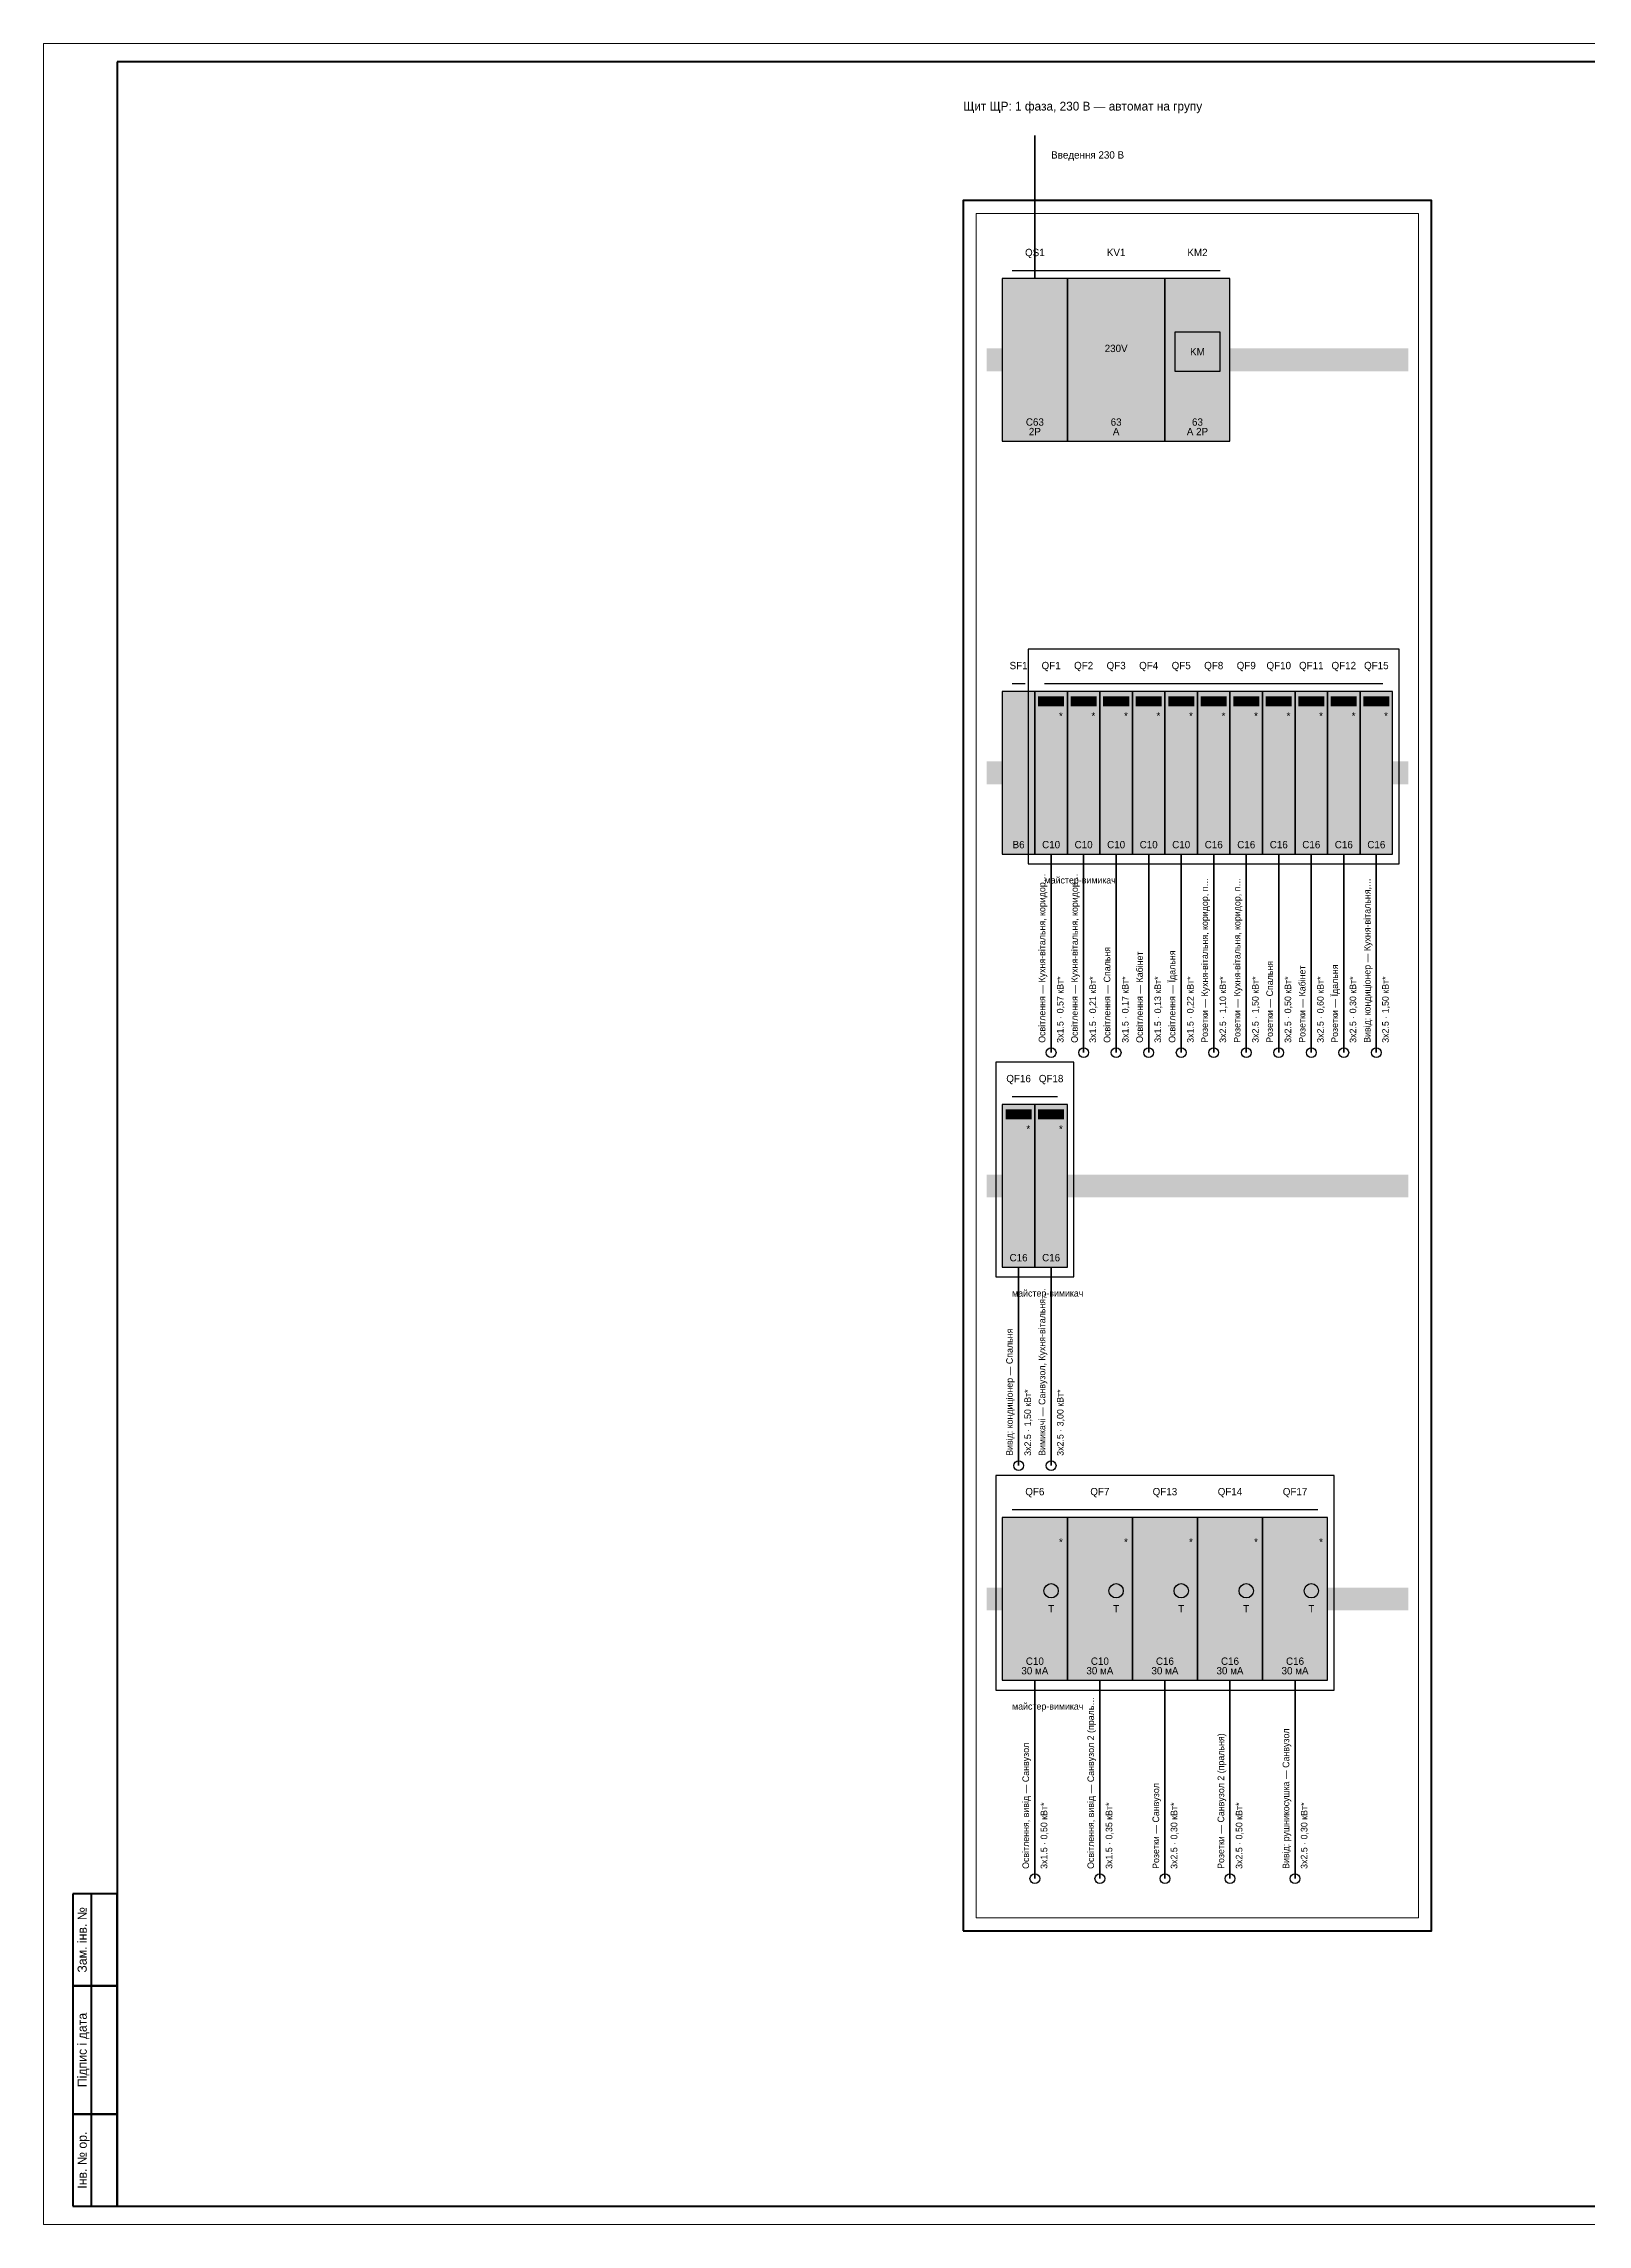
# Paper-space layout '05 Щит' of a CAD drawing. Header units: millimetres. Extents: x 0 to 841, y 0 to 594.
# Drawn here: x 0 to 420, y 0 to 594 of the extents above; entities that cross this region are included whole.
import ezdxf
from ezdxf.enums import TextEntityAlignment as Align

# ---------------------------------------------------------------- set-up
doc = ezdxf.new("R2010")
doc.units = ezdxf.units.MM
for name, color, linetype in [('A-SHEET', 7, 'Continuous'), ('E-PANEL', 7, 'Continuous'), ('E-PANEL-WIRE', 1, 'Continuous')]:
    doc.layers.add(name, color=color, linetype=linetype)
doc.styles.add('PLEX_LIGHT', font='IBMPlexSans-Light.ttf')

psp = doc.layouts.new('05 Щит')

# ---------------------------------------------------------------- hatches: boundary and pattern name
at = {"layer": 'E-PANEL', "true_color": 0xffffff}
h = psp.add_hatch(color=7, dxfattribs=at)
h.dxf.hatch_style = 1
h.paths.add_polyline_path([(261.14, 485.73), (278.85, 485.73), (278.85, 530.02), (261.14, 530.02)])
h = psp.add_hatch(color=7, dxfattribs=at)
h.dxf.hatch_style = 1
h.paths.add_polyline_path([(278.85, 485.73), (305.43, 485.73), (305.43, 530.02), (278.85, 530.02)])
h = psp.add_hatch(color=7, dxfattribs=at)
h.dxf.hatch_style = 1
h.paths.add_polyline_path([(305.43, 485.73), (323.15, 485.73), (323.15, 530.02), (305.43, 530.02)])
at = {"layer": 'E-PANEL', "true_color": 0xc8c8c8}
h = psp.add_hatch(color=7, dxfattribs=at)
h.dxf.hatch_style = 1
h.paths.add_polyline_path([(256.89, 504.77), (371.69, 504.77), (371.69, 510.98), (256.89, 510.98)])
at = {"layer": 'E-PANEL', "true_color": 0x3a3a3a}
h = psp.add_hatch(color=7, dxfattribs=at)
h.dxf.hatch_style = 1
h.paths.add_polyline_path([(263.62, 504.77), (267.52, 504.77), (267.52, 515.4), (263.62, 515.4)])
h = psp.add_hatch(color=7, dxfattribs=at)
h.dxf.hatch_style = 1
h.paths.add_polyline_path([(272.48, 504.77), (276.37, 504.77), (276.37, 515.4), (272.48, 515.4)])
at = {"layer": 'E-PANEL', "true_color": 0x1f3d2b}
h = psp.add_hatch(color=7, dxfattribs=at)
h.dxf.hatch_style = 1
h.paths.add_polyline_path([(281.51, 506.55), (302.77, 506.55), (302.77, 515.4), (281.51, 515.4)])
at = {"layer": 'E-PANEL', "true_color": 0xffffff}
h = psp.add_hatch(color=7, dxfattribs=at)
h.dxf.hatch_style = 1
h.paths.add_polyline_path([(261.14, 373.22), (270, 373.22), (270, 417.52), (261.14, 417.52)])
h = psp.add_hatch(color=7, dxfattribs=at)
h.dxf.hatch_style = 1
h.paths.add_polyline_path([(270, 373.22), (278.85, 373.22), (278.85, 417.52), (270, 417.52)])
at = {"layer": 'E-PANEL', "true_color": 0xf28e2b}
h = psp.add_hatch(color=7, dxfattribs=at)
h.dxf.hatch_style = 1
h.paths.add_polyline_path([(270.88, 413.53), (277.97, 413.53), (277.97, 416.19), (270.88, 416.19)])
at = {"layer": 'E-PANEL', "true_color": 0xffffff}
h = psp.add_hatch(color=7, dxfattribs=at)
h.dxf.hatch_style = 1
h.paths.add_polyline_path([(278.85, 373.22), (287.71, 373.22), (287.71, 417.52), (278.85, 417.52)])
at = {"layer": 'E-PANEL', "true_color": 0xd4a72c}
h = psp.add_hatch(color=7, dxfattribs=at)
h.dxf.hatch_style = 1
h.paths.add_polyline_path([(279.74, 413.53), (286.83, 413.53), (286.83, 416.19), (279.74, 416.19)])
at = {"layer": 'E-PANEL', "true_color": 0xffffff}
h = psp.add_hatch(color=7, dxfattribs=at)
h.dxf.hatch_style = 1
h.paths.add_polyline_path([(287.71, 373.22), (296.57, 373.22), (296.57, 417.52), (287.71, 417.52)])
at = {"layer": 'E-PANEL', "true_color": 0xc9845c}
h = psp.add_hatch(color=7, dxfattribs=at)
h.dxf.hatch_style = 1
h.paths.add_polyline_path([(288.6, 413.53), (295.69, 413.53), (295.69, 416.19), (288.6, 416.19)])
at = {"layer": 'E-PANEL', "true_color": 0xffffff}
h = psp.add_hatch(color=7, dxfattribs=at)
h.dxf.hatch_style = 1
h.paths.add_polyline_path([(296.57, 373.22), (305.43, 373.22), (305.43, 417.52), (296.57, 417.52)])
at = {"layer": 'E-PANEL', "true_color": 0xa6761d}
h = psp.add_hatch(color=7, dxfattribs=at)
h.dxf.hatch_style = 1
h.paths.add_polyline_path([(297.46, 413.53), (304.55, 413.53), (304.55, 416.19), (297.46, 416.19)])
at = {"layer": 'E-PANEL', "true_color": 0xffffff}
h = psp.add_hatch(color=7, dxfattribs=at)
h.dxf.hatch_style = 1
h.paths.add_polyline_path([(305.43, 373.22), (314.29, 373.22), (314.29, 417.52), (305.43, 417.52)])
at = {"layer": 'E-PANEL', "true_color": 0x9c755f}
h = psp.add_hatch(color=7, dxfattribs=at)
h.dxf.hatch_style = 1
h.paths.add_polyline_path([(306.32, 413.53), (313.4, 413.53), (313.4, 416.19), (306.32, 416.19)])
at = {"layer": 'E-PANEL', "true_color": 0xffffff}
h = psp.add_hatch(color=7, dxfattribs=at)
h.dxf.hatch_style = 1
h.paths.add_polyline_path([(314.29, 373.22), (323.15, 373.22), (323.15, 417.52), (314.29, 417.52)])
at = {"layer": 'E-PANEL', "true_color": 0x4e79a7}
h = psp.add_hatch(color=7, dxfattribs=at)
h.dxf.hatch_style = 1
h.paths.add_polyline_path([(315.18, 413.53), (322.26, 413.53), (322.26, 416.19), (315.18, 416.19)])
at = {"layer": 'E-PANEL', "true_color": 0xffffff}
h = psp.add_hatch(color=7, dxfattribs=at)
h.dxf.hatch_style = 1
h.paths.add_polyline_path([(323.15, 373.22), (332.01, 373.22), (332.01, 417.52), (323.15, 417.52)])
at = {"layer": 'E-PANEL', "true_color": 0x76b7b2}
h = psp.add_hatch(color=7, dxfattribs=at)
h.dxf.hatch_style = 1
h.paths.add_polyline_path([(324.03, 413.53), (331.12, 413.53), (331.12, 416.19), (324.03, 416.19)])
at = {"layer": 'E-PANEL', "true_color": 0xffffff}
h = psp.add_hatch(color=7, dxfattribs=at)
h.dxf.hatch_style = 1
h.paths.add_polyline_path([(332.01, 373.22), (340.87, 373.22), (340.87, 417.52), (332.01, 417.52)])
at = {"layer": 'E-PANEL', "true_color": 0x7f7fc9}
h = psp.add_hatch(color=7, dxfattribs=at)
h.dxf.hatch_style = 1
h.paths.add_polyline_path([(332.89, 413.53), (339.98, 413.53), (339.98, 416.19), (332.89, 416.19)])
at = {"layer": 'E-PANEL', "true_color": 0xffffff}
h = psp.add_hatch(color=7, dxfattribs=at)
h.dxf.hatch_style = 1
h.paths.add_polyline_path([(340.87, 373.22), (349.72, 373.22), (349.72, 417.52), (340.87, 417.52)])
at = {"layer": 'E-PANEL', "true_color": 0x5f9ed1}
h = psp.add_hatch(color=7, dxfattribs=at)
h.dxf.hatch_style = 1
h.paths.add_polyline_path([(341.75, 413.53), (348.84, 413.53), (348.84, 416.19), (341.75, 416.19)])
at = {"layer": 'E-PANEL', "true_color": 0xffffff}
h = psp.add_hatch(color=7, dxfattribs=at)
h.dxf.hatch_style = 1
h.paths.add_polyline_path([(349.72, 373.22), (358.58, 373.22), (358.58, 417.52), (349.72, 417.52)])
at = {"layer": 'E-PANEL', "true_color": 0x4fb0a0}
h = psp.add_hatch(color=7, dxfattribs=at)
h.dxf.hatch_style = 1
h.paths.add_polyline_path([(350.61, 413.53), (357.7, 413.53), (357.7, 416.19), (350.61, 416.19)])
at = {"layer": 'E-PANEL', "true_color": 0xffffff}
h = psp.add_hatch(color=7, dxfattribs=at)
h.dxf.hatch_style = 1
h.paths.add_polyline_path([(358.58, 373.22), (367.44, 373.22), (367.44, 417.52), (358.58, 417.52)])
at = {"layer": 'E-PANEL', "true_color": 0x76b7b2}
h = psp.add_hatch(color=7, dxfattribs=at)
h.dxf.hatch_style = 1
h.paths.add_polyline_path([(359.47, 413.53), (366.56, 413.53), (366.56, 416.19), (359.47, 416.19)])
at = {"layer": 'E-PANEL', "true_color": 0xc8c8c8}
h = psp.add_hatch(color=7, dxfattribs=at)
h.dxf.hatch_style = 1
h.paths.add_polyline_path([(256.89, 392.27), (371.69, 392.27), (371.69, 398.47), (256.89, 398.47)])
at = {"layer": 'E-PANEL', "true_color": 0x3a3a3a}
h = psp.add_hatch(color=7, dxfattribs=at)
h.dxf.hatch_style = 1
h.paths.add_polyline_path([(263.62, 392.27), (267.52, 392.27), (267.52, 402.9), (263.62, 402.9)])
h = psp.add_hatch(color=7, dxfattribs=at)
h.dxf.hatch_style = 1
h.paths.add_polyline_path([(272.48, 392.27), (276.37, 392.27), (276.37, 402.9), (272.48, 402.9)])
h = psp.add_hatch(color=7, dxfattribs=at)
h.dxf.hatch_style = 1
h.paths.add_polyline_path([(281.34, 392.27), (285.23, 392.27), (285.23, 402.9), (281.34, 402.9)])
h = psp.add_hatch(color=7, dxfattribs=at)
h.dxf.hatch_style = 1
h.paths.add_polyline_path([(290.19, 392.27), (294.09, 392.27), (294.09, 402.9), (290.19, 402.9)])
h = psp.add_hatch(color=7, dxfattribs=at)
h.dxf.hatch_style = 1
h.paths.add_polyline_path([(299.05, 392.27), (302.95, 392.27), (302.95, 402.9), (299.05, 402.9)])
h = psp.add_hatch(color=7, dxfattribs=at)
h.dxf.hatch_style = 1
h.paths.add_polyline_path([(307.91, 392.27), (311.81, 392.27), (311.81, 402.9), (307.91, 402.9)])
h = psp.add_hatch(color=7, dxfattribs=at)
h.dxf.hatch_style = 1
h.paths.add_polyline_path([(316.77, 392.27), (320.67, 392.27), (320.67, 402.9), (316.77, 402.9)])
h = psp.add_hatch(color=7, dxfattribs=at)
h.dxf.hatch_style = 1
h.paths.add_polyline_path([(325.63, 392.27), (329.53, 392.27), (329.53, 402.9), (325.63, 402.9)])
h = psp.add_hatch(color=7, dxfattribs=at)
h.dxf.hatch_style = 1
h.paths.add_polyline_path([(334.49, 392.27), (338.39, 392.27), (338.39, 402.9), (334.49, 402.9)])
h = psp.add_hatch(color=7, dxfattribs=at)
h.dxf.hatch_style = 1
h.paths.add_polyline_path([(343.35, 392.27), (347.24, 392.27), (347.24, 402.9), (343.35, 402.9)])
h = psp.add_hatch(color=7, dxfattribs=at)
h.dxf.hatch_style = 1
h.paths.add_polyline_path([(352.2, 392.27), (356.1, 392.27), (356.1, 402.9), (352.2, 402.9)])
h = psp.add_hatch(color=7, dxfattribs=at)
h.dxf.hatch_style = 1
h.paths.add_polyline_path([(361.06, 392.27), (364.96, 392.27), (364.96, 402.9), (361.06, 402.9)])
at = {"layer": 'E-PANEL', "true_color": 0xffffff}
h = psp.add_hatch(color=7, dxfattribs=at)
h.dxf.hatch_style = 1
h.paths.add_polyline_path([(261.14, 260.72), (270, 260.72), (270, 305.01), (261.14, 305.01)])
at = {"layer": 'E-PANEL', "true_color": 0x7f7fc9}
h = psp.add_hatch(color=7, dxfattribs=at)
h.dxf.hatch_style = 1
h.paths.add_polyline_path([(262.02, 301.02), (269.11, 301.02), (269.11, 303.68), (262.02, 303.68)])
at = {"layer": 'E-PANEL', "true_color": 0xffffff}
h = psp.add_hatch(color=7, dxfattribs=at)
h.dxf.hatch_style = 1
h.paths.add_polyline_path([(270, 260.72), (278.85, 260.72), (278.85, 305.01), (270, 305.01)])
at = {"layer": 'E-PANEL', "true_color": 0x4fb0a0}
h = psp.add_hatch(color=7, dxfattribs=at)
h.dxf.hatch_style = 1
h.paths.add_polyline_path([(270.88, 301.02), (277.97, 301.02), (277.97, 303.68), (270.88, 303.68)])
at = {"layer": 'E-PANEL', "true_color": 0xc8c8c8}
h = psp.add_hatch(color=7, dxfattribs=at)
h.dxf.hatch_style = 1
h.paths.add_polyline_path([(256.89, 279.76), (371.69, 279.76), (371.69, 285.96), (256.89, 285.96)])
at = {"layer": 'E-PANEL', "true_color": 0x3a3a3a}
h = psp.add_hatch(color=7, dxfattribs=at)
h.dxf.hatch_style = 1
h.paths.add_polyline_path([(263.62, 279.76), (267.52, 279.76), (267.52, 290.39), (263.62, 290.39)])
h = psp.add_hatch(color=7, dxfattribs=at)
h.dxf.hatch_style = 1
h.paths.add_polyline_path([(272.48, 279.76), (276.37, 279.76), (276.37, 290.39), (272.48, 290.39)])
at = {"layer": 'E-PANEL', "true_color": 0xffffff}
h = psp.add_hatch(color=7, dxfattribs=at)
h.dxf.hatch_style = 1
h.paths.add_polyline_path([(261.14, 148.21), (278.85, 148.21), (278.85, 192.51), (261.14, 192.51)])
at = {"layer": 'E-PANEL', "true_color": 0xf28e2b}
h = psp.add_hatch(color=7, dxfattribs=at)
h.dxf.hatch_style = 1
h.paths.add_polyline_path([(262.02, 188.52), (277.97, 188.52), (277.97, 191.18), (262.02, 191.18)])
at = {"layer": 'E-PANEL', "true_color": 0xffffff}
h = psp.add_hatch(color=7, dxfattribs=at)
h.dxf.hatch_style = 1
h.paths.add_polyline_path([(278.85, 148.21), (296.57, 148.21), (296.57, 192.51), (278.85, 192.51)])
at = {"layer": 'E-PANEL', "true_color": 0xd4a72c}
h = psp.add_hatch(color=7, dxfattribs=at)
h.dxf.hatch_style = 1
h.paths.add_polyline_path([(279.74, 188.52), (295.69, 188.52), (295.69, 191.18), (279.74, 191.18)])
at = {"layer": 'E-PANEL', "true_color": 0xffffff}
h = psp.add_hatch(color=7, dxfattribs=at)
h.dxf.hatch_style = 1
h.paths.add_polyline_path([(296.57, 148.21), (314.29, 148.21), (314.29, 192.51), (296.57, 192.51)])
at = {"layer": 'E-PANEL', "true_color": 0x3f6fb5}
h = psp.add_hatch(color=7, dxfattribs=at)
h.dxf.hatch_style = 1
h.paths.add_polyline_path([(297.46, 188.52), (313.4, 188.52), (313.4, 191.18), (297.46, 191.18)])
at = {"layer": 'E-PANEL', "true_color": 0xffffff}
h = psp.add_hatch(color=7, dxfattribs=at)
h.dxf.hatch_style = 1
h.paths.add_polyline_path([(314.29, 148.21), (332.01, 148.21), (332.01, 192.51), (314.29, 192.51)])
at = {"layer": 'E-PANEL', "true_color": 0x4e79a7}
h = psp.add_hatch(color=7, dxfattribs=at)
h.dxf.hatch_style = 1
h.paths.add_polyline_path([(315.18, 188.52), (331.12, 188.52), (331.12, 191.18), (315.18, 191.18)])
at = {"layer": 'E-PANEL', "true_color": 0xffffff}
h = psp.add_hatch(color=7, dxfattribs=at)
h.dxf.hatch_style = 1
h.paths.add_polyline_path([(332.01, 148.21), (349.72, 148.21), (349.72, 192.51), (332.01, 192.51)])
at = {"layer": 'E-PANEL', "true_color": 0x5f9ed1}
h = psp.add_hatch(color=7, dxfattribs=at)
h.dxf.hatch_style = 1
h.paths.add_polyline_path([(332.89, 188.52), (348.84, 188.52), (348.84, 191.18), (332.89, 191.18)])
at = {"layer": 'E-PANEL', "true_color": 0xc8c8c8}
h = psp.add_hatch(color=7, dxfattribs=at)
h.dxf.hatch_style = 1
h.paths.add_polyline_path([(256.89, 167.26), (371.69, 167.26), (371.69, 173.46), (256.89, 173.46)])
at = {"layer": 'E-PANEL', "true_color": 0x3a3a3a}
h = psp.add_hatch(color=7, dxfattribs=at)
h.dxf.hatch_style = 1
h.paths.add_polyline_path([(263.62, 167.26), (267.52, 167.26), (267.52, 177.89), (263.62, 177.89)])
h = psp.add_hatch(color=7, dxfattribs=at)
h.dxf.hatch_style = 1
h.paths.add_polyline_path([(281.34, 167.26), (285.23, 167.26), (285.23, 177.89), (281.34, 177.89)])
h = psp.add_hatch(color=7, dxfattribs=at)
h.dxf.hatch_style = 1
h.paths.add_polyline_path([(299.05, 167.26), (302.95, 167.26), (302.95, 177.89), (299.05, 177.89)])
h = psp.add_hatch(color=7, dxfattribs=at)
h.dxf.hatch_style = 1
h.paths.add_polyline_path([(316.77, 167.26), (320.67, 167.26), (320.67, 177.89), (316.77, 177.89)])
h = psp.add_hatch(color=7, dxfattribs=at)
h.dxf.hatch_style = 1
h.paths.add_polyline_path([(334.49, 167.26), (338.39, 167.26), (338.39, 177.89), (334.49, 177.89)])

# ---------------------------------------------------------------- linework, layer by layer
at = {"layer": 'A-SHEET', "lineweight": 18}
for p, q in [((841, 594), (0, 594)), ((0, 594), (0, 0)), ((0, 0), (841, 0))]:
    psp.add_line(p, q, dxfattribs=at)
at = {"layer": 'A-SHEET', "lineweight": 50}
for p, q in [((836, 589), (20, 589)), ((20, 589), (20, 5)), ((20, 90), (8, 90)), ((8, 90), (8, 65)), ((13, 65), (13, 90)), ((20, 65), (20, 90)), ((20, 65), (8, 65)), ((8, 65), (8, 30)), ((8, 65), (20, 65)), ((13, 30), (13, 65)), ((20, 30), (20, 65)), ((20, 30), (8, 30)), ((8, 30), (8, 5)), ((8, 30), (20, 30)), ((13, 5), (13, 30)), ((20, 5), (20, 30)), ((8, 5), (20, 5)), ((20, 5), (836, 5))]:
    psp.add_line(p, q, dxfattribs=at)
at = {"layer": 'E-PANEL', "lineweight": 50, "true_color": 0x3a3a3a}
psp.add_lwpolyline([(250.51, 80), (378.07, 80), (378.07, 551.28), (250.51, 551.28)], close=True, dxfattribs=at)
at = {"layer": 'E-PANEL', "lineweight": 13, "true_color": 0x8c8c8c}
psp.add_lwpolyline([(254.05, 83.54), (374.53, 83.54), (374.53, 547.74), (254.05, 547.74)], close=True, dxfattribs=at)
at = {"layer": 'E-PANEL', "lineweight": 25, "true_color": 0x3a3a3a}
for points in [[(261.14, 485.73), (278.85, 485.73), (278.85, 530.02), (261.14, 530.02)], [(278.85, 485.73), (305.43, 485.73), (305.43, 530.02), (278.85, 530.02)], [(305.43, 485.73), (323.15, 485.73), (323.15, 530.02), (305.43, 530.02)], [(261.14, 373.22), (270, 373.22), (270, 417.52), (261.14, 417.52)], [(270, 373.22), (278.85, 373.22), (278.85, 417.52), (270, 417.52)], [(278.85, 373.22), (287.71, 373.22), (287.71, 417.52), (278.85, 417.52)], [(287.71, 373.22), (296.57, 373.22), (296.57, 417.52), (287.71, 417.52)], [(296.57, 373.22), (305.43, 373.22), (305.43, 417.52), (296.57, 417.52)], [(305.43, 373.22), (314.29, 373.22), (314.29, 417.52), (305.43, 417.52)], [(314.29, 373.22), (323.15, 373.22), (323.15, 417.52), (314.29, 417.52)], [(323.15, 373.22), (332.01, 373.22), (332.01, 417.52), (323.15, 417.52)], [(332.01, 373.22), (340.87, 373.22), (340.87, 417.52), (332.01, 417.52)], [(340.87, 373.22), (349.72, 373.22), (349.72, 417.52), (340.87, 417.52)], [(349.72, 373.22), (358.58, 373.22), (358.58, 417.52), (349.72, 417.52)], [(358.58, 373.22), (367.44, 373.22), (367.44, 417.52), (358.58, 417.52)], [(261.14, 260.72), (270, 260.72), (270, 305.01), (261.14, 305.01)], [(270, 260.72), (278.85, 260.72), (278.85, 305.01), (270, 305.01)], [(261.14, 148.21), (278.85, 148.21), (278.85, 192.51), (261.14, 192.51)], [(278.85, 148.21), (296.57, 148.21), (296.57, 192.51), (278.85, 192.51)], [(296.57, 148.21), (314.29, 148.21), (314.29, 192.51), (296.57, 192.51)], [(314.29, 148.21), (332.01, 148.21), (332.01, 192.51), (314.29, 192.51)], [(332.01, 148.21), (349.72, 148.21), (349.72, 192.51), (332.01, 192.51)]]:
    psp.add_lwpolyline(points, close=True, dxfattribs=at)
at = {"layer": 'E-PANEL', "lineweight": 25, "true_color": 0x5a5a5a}
for points in [[(263.8, 532.24), (320.49, 532.24)], [(263.8, 419.73), (267.34, 419.73)]]:
    psp.add_lwpolyline(points, dxfattribs=at)
at = {"layer": 'E-PANEL', "true_color": 0x8c8c8c}
psp.add_lwpolyline([(308.09, 504.77), (320.49, 504.77), (320.49, 515.4), (308.09, 515.4)], close=True, dxfattribs=at)
at = {"layer": 'E-PANEL', "true_color": 0xc77700}
for points in [[(268.22, 370.57), (369.21, 370.57), (369.21, 429.03), (268.22, 429.03)], [(259.37, 258.06), (280.63, 258.06), (280.63, 316.53), (259.37, 316.53)], [(259.37, 145.55), (351.5, 145.55), (351.5, 204.02), (259.37, 204.02)]]:
    psp.add_lwpolyline(points, close=True, dxfattribs=at)
at = {"layer": 'E-PANEL', "lineweight": 25, "true_color": 0xc77700}
for points in [[(272.65, 419.73), (364.78, 419.73)], [(263.8, 307.23), (276.2, 307.23)], [(263.8, 194.72), (347.07, 194.72)]]:
    psp.add_lwpolyline(points, dxfattribs=at)
at = {"layer": 'E-PANEL'}
for centre in [(274.43, 172.57), (292.14, 172.57), (309.86, 172.57), (327.58, 172.57), (345.3, 172.57)]:
    psp.add_circle(centre, 1.95, dxfattribs=at)
at = {"layer": 'E-PANEL-WIRE', "lineweight": 35, "true_color": 0x8b4513}
psp.add_lwpolyline([(270, 569), (270, 530.02)], dxfattribs=at)
at = {"layer": 'E-PANEL-WIRE', "lineweight": 35, "true_color": 0xf28e2b}
for points in [[(274.43, 373.22), (274.43, 319.18)], [(270, 148.21), (270, 94.17)]]:
    psp.add_lwpolyline(points, dxfattribs=at)
at = {"layer": 'E-PANEL-WIRE', "lineweight": 35, "true_color": 0xd4a72c}
for points in [[(283.28, 373.22), (283.28, 319.18)], [(287.71, 148.21), (287.71, 94.17)]]:
    psp.add_lwpolyline(points, dxfattribs=at)
at = {"layer": 'E-PANEL-WIRE', "lineweight": 35, "true_color": 0xc9845c}
psp.add_lwpolyline([(292.14, 373.22), (292.14, 319.18)], dxfattribs=at)
at = {"layer": 'E-PANEL-WIRE', "lineweight": 35, "true_color": 0xa6761d}
psp.add_lwpolyline([(301, 373.22), (301, 319.18)], dxfattribs=at)
at = {"layer": 'E-PANEL-WIRE', "lineweight": 35, "true_color": 0x9c755f}
psp.add_lwpolyline([(309.86, 373.22), (309.86, 319.18)], dxfattribs=at)
at = {"layer": 'E-PANEL-WIRE', "lineweight": 35, "true_color": 0x4e79a7}
for points in [[(318.72, 373.22), (318.72, 319.18)], [(323.15, 148.21), (323.15, 94.17)]]:
    psp.add_lwpolyline(points, dxfattribs=at)
at = {"layer": 'E-PANEL-WIRE', "lineweight": 35, "true_color": 0x76b7b2}
for points in [[(327.58, 373.22), (327.58, 319.18)], [(363.01, 373.22), (363.01, 319.18)]]:
    psp.add_lwpolyline(points, dxfattribs=at)
at = {"layer": 'E-PANEL-WIRE', "lineweight": 35, "true_color": 0x7f7fc9}
for points in [[(336.44, 373.22), (336.44, 319.18)], [(265.57, 260.72), (265.57, 206.68)]]:
    psp.add_lwpolyline(points, dxfattribs=at)
at = {"layer": 'E-PANEL-WIRE', "lineweight": 35, "true_color": 0x5f9ed1}
for points in [[(345.3, 373.22), (345.3, 319.18)], [(340.87, 148.21), (340.87, 94.17)]]:
    psp.add_lwpolyline(points, dxfattribs=at)
at = {"layer": 'E-PANEL-WIRE', "lineweight": 35, "true_color": 0x4fb0a0}
for points in [[(354.15, 373.22), (354.15, 319.18)], [(274.43, 260.72), (274.43, 206.68)]]:
    psp.add_lwpolyline(points, dxfattribs=at)
at = {"layer": 'E-PANEL-WIRE', "lineweight": 35, "true_color": 0x3f6fb5}
psp.add_lwpolyline([(305.43, 148.21), (305.43, 94.17)], dxfattribs=at)
at = {"layer": 'E-PANEL-WIRE', "true_color": 0xf28e2b}
for centre in [(274.43, 319.18), (270, 94.17)]:
    psp.add_circle(centre, 1.33, dxfattribs=at)
at = {"layer": 'E-PANEL-WIRE', "true_color": 0xd4a72c}
for centre in [(283.28, 319.18), (287.71, 94.17)]:
    psp.add_circle(centre, 1.33, dxfattribs=at)
at = {"layer": 'E-PANEL-WIRE', "true_color": 0xc9845c}
psp.add_circle((292.14, 319.18), 1.33, dxfattribs=at)
at = {"layer": 'E-PANEL-WIRE', "true_color": 0xa6761d}
psp.add_circle((301, 319.18), 1.33, dxfattribs=at)
at = {"layer": 'E-PANEL-WIRE', "true_color": 0x9c755f}
psp.add_circle((309.86, 319.18), 1.33, dxfattribs=at)
at = {"layer": 'E-PANEL-WIRE', "true_color": 0x4e79a7}
for centre in [(318.72, 319.18), (323.15, 94.17)]:
    psp.add_circle(centre, 1.33, dxfattribs=at)
at = {"layer": 'E-PANEL-WIRE', "true_color": 0x76b7b2}
for centre in [(327.58, 319.18), (363.01, 319.18)]:
    psp.add_circle(centre, 1.33, dxfattribs=at)
at = {"layer": 'E-PANEL-WIRE', "true_color": 0x7f7fc9}
for centre in [(336.44, 319.18), (265.57, 206.68)]:
    psp.add_circle(centre, 1.33, dxfattribs=at)
at = {"layer": 'E-PANEL-WIRE', "true_color": 0x5f9ed1}
for centre in [(345.3, 319.18), (340.87, 94.17)]:
    psp.add_circle(centre, 1.33, dxfattribs=at)
at = {"layer": 'E-PANEL-WIRE', "true_color": 0x4fb0a0}
for centre in [(354.15, 319.18), (274.43, 206.68)]:
    psp.add_circle(centre, 1.33, dxfattribs=at)
at = {"layer": 'E-PANEL-WIRE', "true_color": 0x3f6fb5}
psp.add_circle((305.43, 94.17), 1.33, dxfattribs=at)

# ---------------------------------------------------------------- texts
at = {"layer": 'A-SHEET', "style": 'PLEX_LIGHT'}
for s, p in [('Зам. інв. №', (10.5, 77.5)), ('Підпис і дата', (10.5, 47.5)), ('Інв. № ор.', (10.5, 17.5))]:
    psp.add_text(s, height=2.5, rotation=90, dxfattribs=at).set_placement(p, align=Align.MIDDLE_CENTER)
at = {"layer": 'E-PANEL', "true_color": 0x3a3a3a, "style": 'PLEX_LIGHT'}
for s, height, p in [('Щит ЩР: 1 фаза, 230 В — автомат на групу', 2.4, (250.51, 576.97)), ('Введення 230 В', 2, (274.43, 563.68))]:
    psp.add_text(s, height=height, dxfattribs=at).set_placement(p, align=Align.MIDDLE_LEFT)
for s, p in [('QS1', (270, 537.11)), ('KV1', (292.14, 537.11)), ('KM2', (314.29, 537.11)), ('KM', (314.29, 510.09)), ('C63', (270, 490.93)), ('2P', (270, 488.33)), ('63', (292.14, 490.93)), ('А', (292.14, 488.33)), ('А 2P', (314.29, 488.33)), ('63', (314.29, 490.93)), ('SF1', (265.57, 424.6)), ('QF1', (274.43, 424.6)), ('QF2', (283.28, 424.6)), ('QF3', (292.14, 424.6)), ('QF4', (301, 424.6)), ('QF5', (309.86, 424.6)), ('QF8', (318.72, 424.6)), ('QF9', (327.58, 424.6)), ('QF10', (336.44, 424.6)), ('QF11', (345.3, 424.6)), ('QF12', (354.15, 424.6)), ('QF15', (363.01, 424.6)), ('*', (277.08, 410.87)), ('*', (285.94, 410.87)), ('*', (294.8, 410.87)), ('*', (303.66, 410.87)), ('*', (312.52, 410.87)), ('*', (321.38, 410.87)), ('*', (330.24, 410.87)), ('*', (339.09, 410.87)), ('*', (347.95, 410.87)), ('*', (356.81, 410.87)), ('*', (365.67, 410.87)), ('B6', (265.57, 375.82)), ('C10', (274.43, 375.82)), ('C10', (283.28, 375.82)), ('C10', (292.14, 375.82)), ('C10', (301, 375.82)), ('C10', (309.86, 375.82)), ('C16', (318.72, 375.82)), ('C16', (327.58, 375.82)), ('C16', (336.44, 375.82)), ('C16', (345.3, 375.82)), ('C16', (354.15, 375.82)), ('C16', (363.01, 375.82)), ('QF16', (265.57, 312.1)), ('QF18', (274.43, 312.1)), ('*', (268.22, 298.37)), ('*', (277.08, 298.37)), ('C16', (265.57, 263.32)), ('C16', (274.43, 263.32)), ('QF6', (270, 199.59)), ('QF7', (287.71, 199.59)), ('QF13', (305.43, 199.59)), ('QF14', (323.15, 199.59)), ('QF17', (340.87, 199.59)), ('*', (277.08, 185.86)), ('*', (294.8, 185.86)), ('*', (312.52, 185.86)), ('*', (330.24, 185.86)), ('*', (347.95, 185.86)), ('T', (274.43, 167.7)), ('T', (292.14, 167.7)), ('T', (309.86, 167.7)), ('T', (327.58, 167.7)), ('T', (345.3, 167.7)), ('C10', (270, 153.41)), ('C10', (287.71, 153.41)), ('C16', (305.43, 153.41)), ('C16', (323.15, 153.41)), ('C16', (340.87, 153.41)), ('30 мА', (270, 150.81)), ('30 мА', (287.71, 150.81)), ('30 мА', (305.43, 150.81)), ('30 мА', (323.15, 150.81)), ('30 мА', (340.87, 150.81))]:
    psp.add_text(s, height=2, dxfattribs=at).set_placement(p, align=Align.MIDDLE_CENTER)
at = {"layer": 'E-PANEL', "true_color": 0x7cfc9a, "style": 'PLEX_LIGHT'}
psp.add_text('230V', height=2, dxfattribs=at).set_placement((292.14, 510.98), align=Align.MIDDLE_CENTER)
at = {"layer": 'E-PANEL', "true_color": 0x3a3a3a, "style": 'PLEX_LIGHT'}
for s, p in [('Освітлення — Кухня-вітальня, коридор…', (271.95, 321.84)), ('Освітлення — Кухня-вітальня, коридор…', (280.8, 321.84)), ('Розетки — Кухня-вітальня, коридор, п…', (316.24, 321.84)), ('Розетки — Кухня-вітальня, коридор, п…', (325.1, 321.84)), ('Вивід: кондиціонер — Кухня-вітальня,…', (360.53, 321.84)), ('Освітлення — Спальня', (289.66, 321.84)), ('Освітлення — Кабінет', (298.52, 321.84)), ('Освітлення — Їдальня', (307.38, 321.84)), ('Розетки — Спальня', (333.96, 321.84)), ('Розетки — Кабінет', (342.81, 321.84)), ('Розетки — Їдальня', (351.67, 321.84)), ('Вимикачі — Санвузол, Кухня-вітальня,…', (271.95, 209.34)), ('Вивід: кондиціонер — Спальня', (263.09, 209.34)), ('Освітлення, вивід — Санвузол 2 (праль…', (285.23, 96.83)), ('Освітлення, вивід — Санвузол', (267.52, 96.83)), ('Розетки — Санвузол 2 (пральня)', (320.67, 96.83)), ('Вивід: рушникосушка — Санвузол', (338.39, 96.83)), ('Розетки — Санвузол', (302.95, 96.83))]:
    psp.add_text(s, height=1.8, rotation=90, dxfattribs=at).set_placement(p, align=Align.MIDDLE_LEFT)
at = {"layer": 'E-PANEL', "true_color": 0xc77700, "style": 'PLEX_LIGHT'}
for p in [(272.65, 366.14), (263.8, 253.63), (263.8, 141.12)]:
    psp.add_text('майстер-вимикач', height=1.8, dxfattribs=at).set_placement(p, align=Align.MIDDLE_LEFT)
at = {"layer": 'E-PANEL', "true_color": 0xf28e2b, "style": 'PLEX_LIGHT'}
for s, p in [('3x1.5 · 0,57 кВт*', (276.91, 321.84)), ('3x1.5 · 0,50 кВт*', (272.48, 96.83))]:
    psp.add_text(s, height=1.8, rotation=90, dxfattribs=at).set_placement(p, align=Align.MIDDLE_LEFT)
at = {"layer": 'E-PANEL', "true_color": 0xd4a72c, "style": 'PLEX_LIGHT'}
for s, p in [('3x1.5 · 0,21 кВт*', (285.76, 321.84)), ('3x1.5 · 0,35 кВт*', (290.19, 96.83))]:
    psp.add_text(s, height=1.8, rotation=90, dxfattribs=at).set_placement(p, align=Align.MIDDLE_LEFT)
at = {"layer": 'E-PANEL', "true_color": 0xc9845c, "style": 'PLEX_LIGHT'}
psp.add_text('3x1.5 · 0,17 кВт*', height=1.8, rotation=90, dxfattribs=at).set_placement((294.62, 321.84), align=Align.MIDDLE_LEFT)
at = {"layer": 'E-PANEL', "true_color": 0xa6761d, "style": 'PLEX_LIGHT'}
psp.add_text('3x1.5 · 0,13 кВт*', height=1.8, rotation=90, dxfattribs=at).set_placement((303.48, 321.84), align=Align.MIDDLE_LEFT)
at = {"layer": 'E-PANEL', "true_color": 0x9c755f, "style": 'PLEX_LIGHT'}
psp.add_text('3x1.5 · 0,22 кВт*', height=1.8, rotation=90, dxfattribs=at).set_placement((312.34, 321.84), align=Align.MIDDLE_LEFT)
at = {"layer": 'E-PANEL', "true_color": 0x4e79a7, "style": 'PLEX_LIGHT'}
for s, p in [('3x2.5 · 1,10 кВт*', (321.2, 321.84)), ('3x2.5 · 0,50 кВт*', (325.63, 96.83))]:
    psp.add_text(s, height=1.8, rotation=90, dxfattribs=at).set_placement(p, align=Align.MIDDLE_LEFT)
at = {"layer": 'E-PANEL', "true_color": 0x76b7b2, "style": 'PLEX_LIGHT'}
for p in [(330.06, 321.84), (365.49, 321.84)]:
    psp.add_text('3x2.5 · 1,50 кВт*', height=1.8, rotation=90, dxfattribs=at).set_placement(p, align=Align.MIDDLE_LEFT)
at = {"layer": 'E-PANEL', "true_color": 0x7f7fc9, "style": 'PLEX_LIGHT'}
for s, p in [('3x2.5 · 0,50 кВт*', (338.92, 321.84)), ('3x2.5 · 1,50 кВт*', (268.05, 209.34))]:
    psp.add_text(s, height=1.8, rotation=90, dxfattribs=at).set_placement(p, align=Align.MIDDLE_LEFT)
at = {"layer": 'E-PANEL', "true_color": 0x5f9ed1, "style": 'PLEX_LIGHT'}
for s, p in [('3x2.5 · 0,60 кВт*', (347.78, 321.84)), ('3x2.5 · 0,30 кВт*', (343.35, 96.83))]:
    psp.add_text(s, height=1.8, rotation=90, dxfattribs=at).set_placement(p, align=Align.MIDDLE_LEFT)
at = {"layer": 'E-PANEL', "true_color": 0x4fb0a0, "style": 'PLEX_LIGHT'}
for s, p in [('3x2.5 · 0,30 кВт*', (356.63, 321.84)), ('3x2.5 · 3,00 кВт*', (276.91, 209.34))]:
    psp.add_text(s, height=1.8, rotation=90, dxfattribs=at).set_placement(p, align=Align.MIDDLE_LEFT)
at = {"layer": 'E-PANEL', "true_color": 0x3f6fb5, "style": 'PLEX_LIGHT'}
psp.add_text('3x2.5 · 0,30 кВт*', height=1.8, rotation=90, dxfattribs=at).set_placement((307.91, 96.83), align=Align.MIDDLE_LEFT)

doc.saveas('drawing.dxf')
